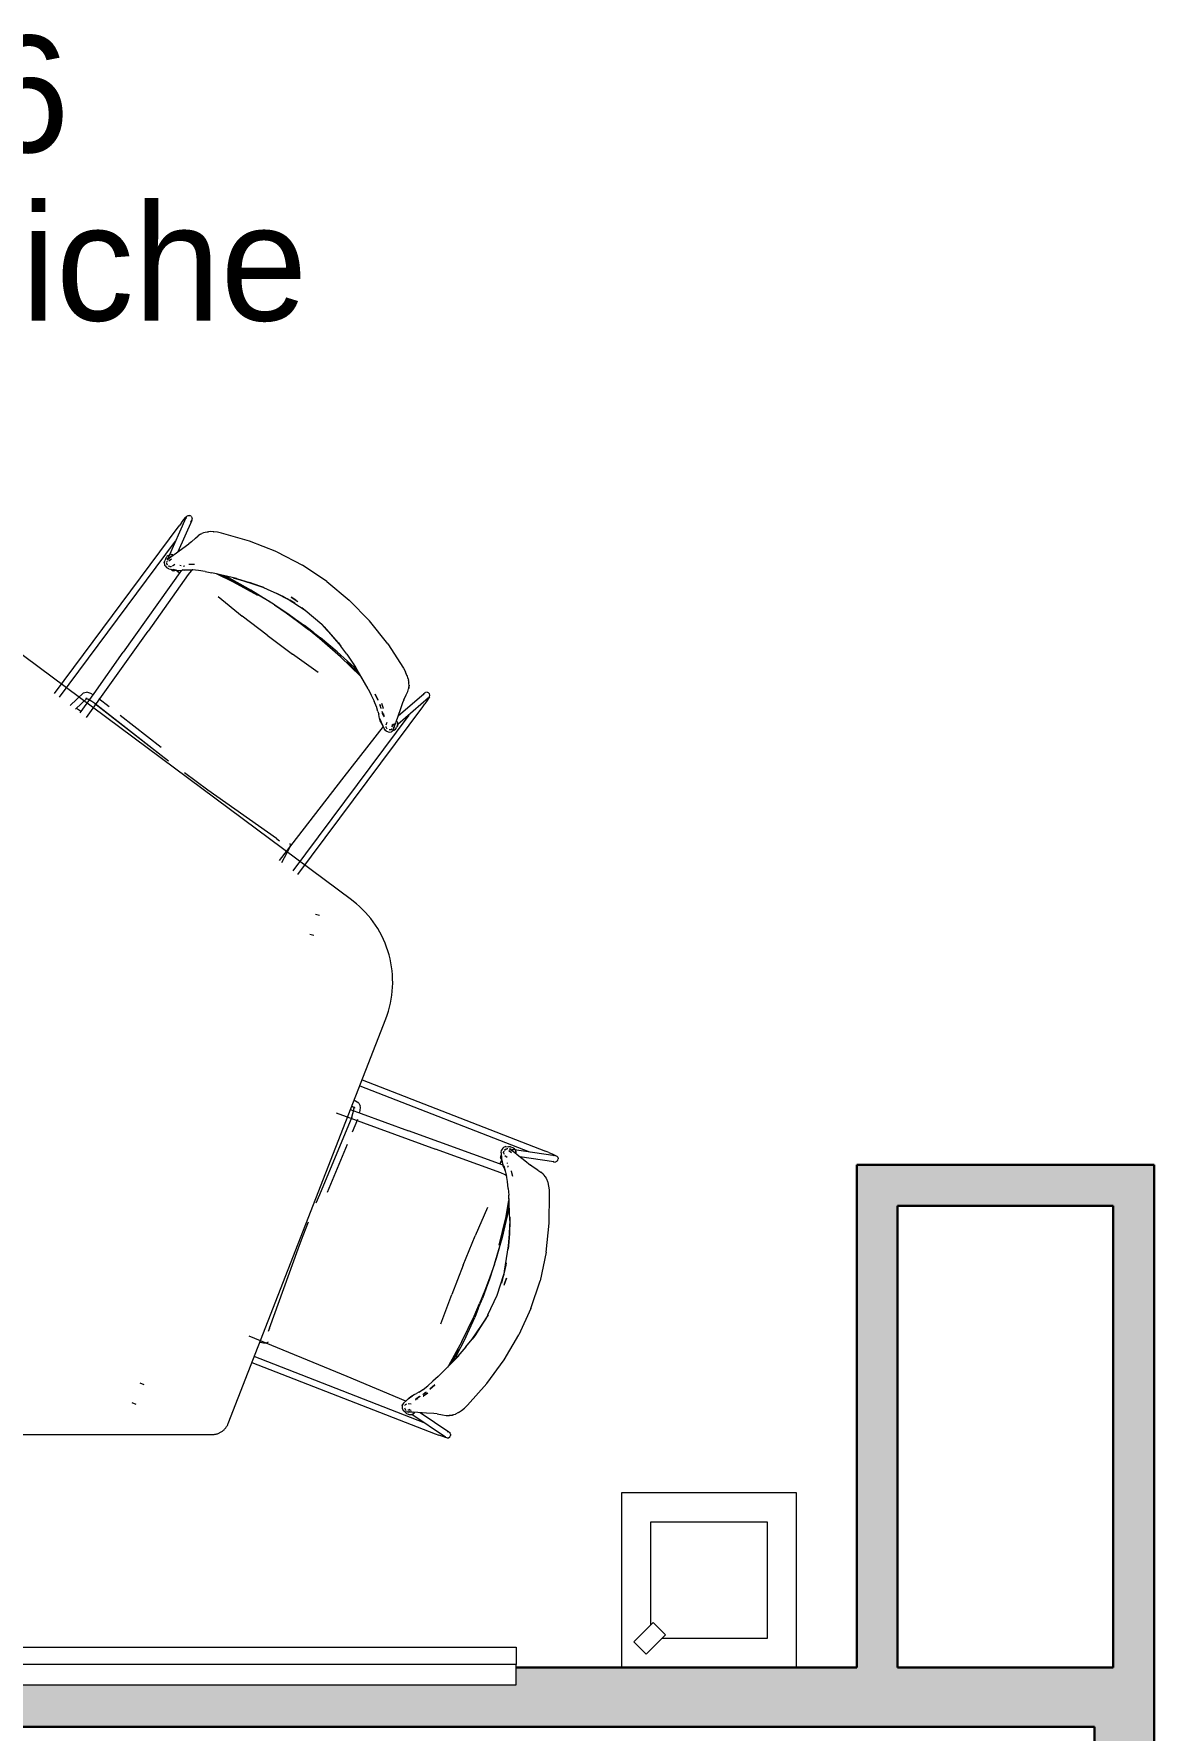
# Model space of a CAD drawing. Header units: millimetres. Extents: x 155927 to 326028, y -36033 to 97293.
# Drawn here: x 159329 to 161251, y 25950 to 28861 of the extents above; entities that cross this region are included whole.
import ezdxf

# ---------------------------------------------------------------- set-up
doc = ezdxf.new("R2010")
doc.units = ezdxf.units.MM
doc.header["$MEASUREMENT"] = 0
for name, color, linetype, lineweight in [('A-AREA-IDEN', 7, 'CONTINUOUS', 9), ('A-WALL-PATT', 7, 'CONTINUOUS', 9), ('G-IMPT', 8, 'CONTINUOUS', 9), ('I-FURN', 8, 'CONTINUOUS', 9), ('I-WALL', 7, 'CONTINUOUS', 9), ('P-SANR-FIXT', 7, 'CONTINUOUS', 9)]:
    doc.layers.add(name, color=color, linetype=linetype, lineweight=lineweight)
doc.styles.add('Century Gothic', font='GOTHIC.TTF', dxfattribs={"height": 200})

msp = doc.modelspace()

# ---------------------------------------------------------------- hatches: boundary and pattern name
at = {"layer": 'A-WALL-PATT'}
for points in [[(160740.5, 26057.6), (160810.5, 26057.6), (160810.5, 26920.1), (160740.5, 26920.1), (160740.5, 26195.7)], [(161180.8, 26850.1), (161250.8, 26850.1), (161250.8, 26920.1), (160810.5, 26920.1), (160810.5, 26850.1), (161119.6, 26850.1)], [(161250.8, 26057.6), (161250.8, 26850.1), (161180.8, 26850.1), (161180.8, 26057.6)], [(161148.8, 25955.6), (161148.8, 26057.6), (160155.9, 26057.6), (160155.9, 26027.7), (157755.9, 26027.7), (157755.9, 26057.6), (157306.4, 26057.6), (157306.4, 25955.6), (161119.6, 25955.6)]]:
    msp.add_hatch(color=256, dxfattribs=at).paths.add_polyline_path(points, flags=0)
h = msp.add_hatch(color=256, dxfattribs=at)
h.paths.add_polyline_path([(161250.8, 15209.6), (161250.8, 15810.2), (161148.8, 15810.2), (161148.8, 15209.6)], flags=0)
h.paths.add_polyline_path([(161250.8, 16820.2), (161250.8, 18075.1), (161148.8, 18075.1), (161148.8, 16820.2)], flags=0)
h.paths.add_polyline_path([(161250.8, 19085.1), (161250.8, 20775.1), (161148.8, 20775.1), (161148.8, 19085.1)], flags=0)
h.paths.add_polyline_path([(161250.8, 21785.1), (161250.8, 23475.1), (161148.8, 23475.1), (161148.8, 21785.1)], flags=0)
h.paths.add_polyline_path([(161148.8, 24485.1), (161250.8, 24485.1), (161250.8, 26057.6), (161148.8, 26057.6), (161148.8, 25303)], flags=0)

# ---------------------------------------------------------------- linework, layer by layer
at = {"layer": 'G-IMPT'}
for p, q in [((159363.8, 27729.5), (159577.8, 28017.2)), ((159559.4, 27963), (159589.7, 28031.4)), ((159599.4, 28026.2), (159575.3, 27972.3)), ((159581.6, 28022.3), (159577.8, 28017.2)), ((159581.6, 28022.3), (159586.1, 28027.9)), ((159586.1, 28027.9), (159589.4, 28031.9)), ((159589.2, 28029.3), (159589.3, 28029)), ((159589.7, 28031.4), (159589.3, 28029)), ((159589.4, 28031.9), (159591.1, 28033.7)), ((159591.1, 28033.7), (159593.5, 28034.9)), ((159593.5, 28034.9), (159596.1, 28034.8)), ((159598.4, 28033.5), (159596.1, 28034.8)), ((159597.4, 28024.7), (159599.3, 28026.5)), ((159597.6, 28024.9), (159599.3, 28026.5)), ((159598.4, 28033.5), (159599.7, 28031.6)), ((159599.4, 28026.2), (159600.2, 28028.7)), ((159599.8, 28031.2), (159599.7, 28031.6)), ((159599.8, 28031.2), (159600.2, 28028.7)), ((159600.2, 28028.7), (159600.1, 28029.1)), ((159620.2, 28005.4), (159622.6, 28006.1)), ((159622.6, 28006.1), (159625.8, 28006.8)), ((159625.8, 28006.8), (159628.4, 28007.1)), ((159631.1, 28007.3), (159628.4, 28007.1)), ((159637, 28007.1), (159631.1, 28007.3)), ((159637, 28007.1), (159637.4, 28007)), ((159643.7, 28006.2), (159637.4, 28007)), ((159650.5, 28004.7), (159643.7, 28006.2)), ((159372.5, 27723), (159571.6, 27990.6)), ((159573.4, 27971), (159584, 27978.7)), ((159584, 27978.7), (159594.2, 27986)), ((159599, 27989.5), (159594.2, 27986)), ((159605.8, 27995.9), (159599, 27989.5)), ((159605.8, 27995.9), (159610.2, 28000.1)), ((159614.7, 28003), (159610.2, 28000.1)), ((159614.7, 28003), (159617, 28004.1)), ((159619.7, 28005.3), (159617, 28004.1)), ((159620.2, 28005.4), (159619.7, 28005.3)), ((159698.7, 27990.9), (159650.5, 28004.7)), ((159745.3, 27972.4), (159698.7, 27990.9)), ((159552.1, 27953.9), (159553.6, 27958.1)), ((159552.1, 27953.9), (159552.9, 27949.5)), ((159552.9, 27949.5), (159553.7, 27948.3)), ((159554.7, 27961.3), (159553.6, 27958.1)), ((159553.7, 27948.3), (159556.4, 27944.8)), ((159554.7, 27961.3), (159556.9, 27964.7)), ((159557.1, 27950.5), (159556.3, 27953.8)), ((159556.8, 27956.3), (159556.4, 27954.5)), ((159556.8, 27955.7), (159556.4, 27954.5)), ((159558.2, 27965.9), (159556.9, 27964.7)), ((159556.9, 27951.9), (159557.5, 27950)), ((159556.9, 27951.9), (159557, 27951.2)), ((159557.5, 27950), (159557, 27951.2)), ((159557.5, 27958.9), (159563.9, 27964.2)), ((159563.4, 27963.8), (159557.5, 27958.9)), ((159560.9, 27962), (159557.8, 27960.4)), ((159560.1, 27961.3), (159557.8, 27960.4)), ((159557.9, 27959.9), (159558.7, 27961.7)), ((159558.2, 27965.9), (159558.4, 27966.1)), ((159558.4, 27966.1), (159561.3, 27967.5)), ((159558.7, 27948.4), (159559.2, 27948.1)), ((159559, 27960.7), (159563.9, 27964.2)), ((159560.9, 27962), (159559, 27960.7)), ((159561, 27947.3), (159559.2, 27948.1)), ((159560, 27957), (159564.6, 27960.5)), ((159560, 27957), (159562.1, 27958.2)), ((159562.5, 27958.2), (159561, 27957.9)), ((159561, 27957.9), (159562.1, 27958.2)), ((159561.6, 27967.6), (159561.3, 27967.5)), ((159562.5, 27958.2), (159561.5, 27958.1)), ((159561.6, 27967.6), (159564.2, 27968)), ((159563.4, 27963.8), (159573.4, 27971)), ((159566.9, 27967.5), (159564.2, 27968)), ((159564.4, 27967.9), (159564.2, 27968)), ((159567, 27967.4), (159564.2, 27968)), ((159564.4, 27967.9), (159567, 27967.4)), ((159566.4, 27948.2), (159570.3, 27951.2)), ((159566.9, 27967.5), (159567, 27967.4)), ((159581, 27948.7), (159579, 27949.3)), ((159584.6, 27948.2), (159586.5, 27948.1)), ((159587.2, 27948.1), (159586.5, 27948.1)), ((159594.5, 27951.3), (159595.1, 27951.4)), ((159595.1, 27951.4), (159604.1, 27951.2)), ((159745.3, 27972.4), (159789.7, 27949.4)), ((159831.3, 27921.7), (159789.7, 27949.4)), ((159582.1, 27941.1), (159481.9, 27800.1)), ((159593.4, 27933.4), (159524.6, 27836.4)), ((159560.1, 27943.1), (159556.4, 27944.8)), ((159560.1, 27943.1), (159569.5, 27941.6)), ((159561.7, 27947.2), (159561, 27947.3)), ((159561.7, 27947.2), (159564.1, 27947.4)), ((159564.9, 27947.7), (159564.1, 27947.4)), ((159572.5, 27940.9), (159567.3, 27942)), ((159567.3, 27942), (159569.5, 27941.6)), ((159578.4, 27935.8), (159572.1, 27940.9)), ((159572.5, 27940.9), (159576.2, 27940.6)), ((159573, 27940.8), (159577.8, 27936.9)), ((159573, 27940.8), (159578.6, 27936.2)), ((159576.2, 27940.6), (159583.1, 27940.8)), ((159583, 27942), (159592.2, 27941.4)), ((159583, 27942), (159592.9, 27941.5)), ((159587.4, 27941.2), (159583.1, 27940.8)), ((159587.4, 27941.2), (159592.9, 27941.5)), ((159592.2, 27941.4), (159601.4, 27941.4)), ((159598.7, 27939.8), (159593.4, 27933.4)), ((159601, 27941.8), (159598.7, 27939.8)), ((159610.8, 27940.4), (159600.5, 27941.4)), ((159601.4, 27941.4), (159600.5, 27941.4)), ((159622.5, 27938.5), (159610.8, 27940.4)), ((159622.5, 27938.5), (159634.1, 27936.4)), ((159644.1, 27934.2), (159634.1, 27936.5)), ((159676.5, 27926.5), (159634.1, 27936.5)), ((159644.1, 27934.2), (159634.1, 27936.4)), ((159670.5, 27921.1), (159642.7, 27934.5)), ((159642.7, 27934.5), (159670.3, 27921.1)), ((159664, 27926.1), (159650.1, 27932.7)), ((159658.9, 27929.9), (159656, 27931.3)), ((159700.7, 27906.8), (159658.9, 27929.9)), ((159664, 27926.1), (159698.9, 27907.4)), ((159712.1, 27898.1), (159670.3, 27921.1)), ((159670.5, 27921.1), (159712.1, 27898.1)), ((159670.6, 27928.1), (159676.5, 27926.5)), ((159670.6, 27928.1), (159676.5, 27926.4)), ((159676.5, 27926.5), (159718, 27913.2)), ((159676.5, 27926.5), (159698.5, 27920)), ((159676.5, 27926.4), (159698.5, 27920)), ((159718, 27913.2), (159698.5, 27920)), ((159698.5, 27920), (159717.9, 27913.1)), ((159831.3, 27921.7), (159869.8, 27889.8)), ((159644.8, 27895.7), (159686.2, 27862.3)), ((159698.9, 27907.4), (159733.2, 27887)), ((159741.3, 27881.3), (159700.7, 27906.8)), ((159723, 27911.2), (159717.9, 27913.1)), ((159757.6, 27895.3), (159718, 27913.2)), ((159718, 27913.2), (159723, 27911.2)), ((159745.1, 27901.5), (159751.6, 27898.3)), ((159745.1, 27901.5), (159757.6, 27894.8)), ((159757.6, 27895.3), (159776.4, 27884.3)), ((159757.6, 27895.3), (159767.5, 27889.5)), ((159757.6, 27894.8), (159767.5, 27889.5)), ((159794.2, 27871.8), (159763.2, 27892)), ((159763.2, 27892), (159767.5, 27889.5)), ((159778.1, 27889.7), (159770.2, 27894.9)), ((159770.2, 27894.9), (159781.5, 27887.4)), ((159904.6, 27853.9), (159869.8, 27889.8)), ((159728.9, 27829.3), (159686.2, 27862.3)), ((159733.2, 27887), (159764.2, 27866.5)), ((159741.3, 27881.3), (159761.2, 27867.8)), ((159761.2, 27867.8), (159780.7, 27853.6)), ((159764.2, 27866.5), (159777.5, 27857.1)), ((159776.4, 27884.3), (159767.5, 27889.5)), ((159794.2, 27871.8), (159788.2, 27876.1)), ((159794.2, 27871.8), (159788.2, 27876.1)), ((159822.4, 27847.8), (159794.2, 27871.8)), ((159418.9, 27688.2), (159524.6, 27836.4)), ((159777.5, 27857.1), (159792.9, 27846.2)), ((159780.7, 27853.6), (159799.8, 27839)), ((159807.8, 27834.6), (159792.9, 27846.2)), ((159818.6, 27823.9), (159799.8, 27839)), ((159807.8, 27834.6), (159820.6, 27824.6)), ((159822.4, 27847.8), (159825.5, 27845)), ((159822.5, 27847.9), (159826.9, 27843.2)), ((159822.5, 27847.9), (159825.1, 27845.5)), ((159826.9, 27843.2), (159851.3, 27816.4)), ((159855.8, 27810.7), (159827.2, 27843.5)), ((159851.3, 27816.4), (159827.2, 27843.5)), ((159935.7, 27814.6), (159904.6, 27853.9)), ((159728.9, 27829.3), (159772.3, 27797)), ((159854.6, 27792.3), (159818.6, 27823.9)), ((159849.1, 27800.8), (159820.6, 27824.6)), ((159855.8, 27810.7), (159851.3, 27816.4)), ((159851.3, 27816.4), (159855.5, 27810.4)), ((159865.4, 27796.6), (159855.5, 27810.4)), ((159935.7, 27814.6), (159962.8, 27772.6)), ((159431.8, 27729.6), (159481.9, 27800.1)), ((159816.1, 27765.6), (159772.3, 27797)), ((159849.1, 27800.8), (159878.6, 27773.8)), ((159854.6, 27792.3), (159888.8, 27758.9)), ((159865.4, 27796.6), (159880.4, 27774.8)), ((159887.2, 27762.8), (159865.8, 27783.8)), ((159887.2, 27762.8), (159865.8, 27783.8)), ((159880.4, 27774.8), (159876.8, 27780.7)), ((159902.2, 27737.1), (159876.8, 27780.7)), ((159884, 27768.3), (159878.6, 27773.8)), ((159888.8, 27758.9), (159890.6, 27757)), ((159962.8, 27772.6), (159966.2, 27766.3)), ((159968.8, 27760.5), (159966.2, 27766.3)), ((159968.8, 27760.5), (159969, 27760.1)), ((159970.9, 27754.5), (159969, 27760.1)), ((159970.9, 27754.5), (159971.5, 27751.9)), ((159971.9, 27749.3), (159971.5, 27751.9)), ((159971.9, 27749.3), (159971.9, 27748.6)), ((159972.2, 27746), (159971.9, 27748.6)), ((159972.3, 27743.5), (159972.2, 27746)), ((159413.4, 27730.3), (159390.9, 27709)), ((159419.9, 27721.4), (159399.8, 27702.4)), ((159408.1, 27696.2), (159431.8, 27729.6)), ((159413.4, 27730.3), (159415.9, 27731.1)), ((159415.9, 27731.1), (159418.6, 27731.5)), ((159422, 27719.2), (159417.4, 27720.7)), ((159417.4, 27720.7), (159419.8, 27720.7)), ((159419.9, 27721.4), (159418, 27720.4)), ((159418, 27720.4), (159419.8, 27720.7)), ((159420.9, 27731), (159418.6, 27731.5)), ((159426.5, 27729.2), (159420.9, 27731)), ((159428.1, 27715.8), (159422, 27719.2)), ((159430.1, 27727.2), (159426.5, 27729.2)), ((159433.3, 27712.1), (159428.1, 27715.8)), ((159440.1, 27720.6), (159457.6, 27707)), ((159902.2, 27737.1), (159907.5, 27726.5)), ((159907.5, 27726.5), (159912.6, 27715.9)), ((159916.6, 27706.3), (159912.6, 27715.9)), ((159919.2, 27717.5), (159914.2, 27728.1)), ((159914.2, 27728.1), (159918.8, 27718.5)), ((159919.2, 27717.5), (159918.8, 27718.5)), ((160005.8, 27721.8), (159952.8, 27676.3)), ((159953.5, 27691.2), (159998.1, 27729.6)), ((159963.1, 27718.6), (159961.1, 27713.1)), ((159963.1, 27718.6), (159967.3, 27727)), ((159967.3, 27727), (159970, 27732.5)), ((159970, 27732.5), (159971.5, 27737.6)), ((159972.3, 27743.5), (159971.5, 27737.6)), ((159971.9, 27740.1), (159971.5, 27737.6)), ((159971.7, 27738.7), (159971.5, 27737.6)), ((159971.7, 27738.7), (159972.3, 27743.5)), ((159972.2, 27743.1), (159971.9, 27740.1)), ((159972.3, 27743.5), (159972.2, 27743.1)), ((159997.3, 27727.3), (159998.5, 27729.6)), ((159997.3, 27727.5), (159998.5, 27729.6)), ((159998.1, 27729.6), (160000.2, 27731.1)), ((160003.6, 27717.3), (159999.4, 27711.5)), ((160000.2, 27731.1), (160000.6, 27731.2)), ((160003.2, 27731.5), (160000.6, 27731.2)), ((160003.2, 27731.5), (160005.4, 27730.8)), ((160006.5, 27721.7), (160003.6, 27717.3)), ((160005.8, 27721.8), (160003.8, 27720.7)), ((160003.8, 27720.7), (160004, 27720.8)), ((160007.3, 27728.9), (160005.4, 27730.8)), ((160007.7, 27723.8), (160006.5, 27721.7)), ((160008.1, 27726.5), (160007.3, 27728.9)), ((160007.7, 27723.8), (160008.1, 27726.5)), ((159401.9, 27704.4), (159410, 27698.4)), ((159433.3, 27712.1), (159547.1, 27623.5)), ((159433.6, 27712.1), (159547.1, 27623.5)), ((159476.8, 27692), (159546.9, 27637.3)), ((159971.7, 27692.3), (159773, 27425.1)), ((159781.7, 27418.6), (159995.7, 27706.4)), ((159919, 27698.4), (159916.3, 27707.1)), ((159916.6, 27706.3), (159916.3, 27707.1)), ((159919, 27698.4), (159920.2, 27693.7)), ((159921, 27689.4), (159920.2, 27693.7)), ((159922.8, 27682.7), (159921, 27689.4)), ((159924.7, 27703.5), (159922.3, 27710.2)), ((159922.3, 27710.2), (159923.1, 27708)), ((159924.7, 27703.5), (159923.1, 27708)), ((159924.9, 27712.6), (159927.7, 27704)), ((159926.4, 27697.7), (159926.2, 27698.3)), ((159927.4, 27694.8), (159926.2, 27698.3)), ((159926.4, 27697.7), (159927.4, 27694.8)), ((159927.9, 27692.4), (159926.8, 27695.5)), ((159927, 27694.8), (159926.8, 27695.5)), ((159927.9, 27692.4), (159927, 27694.8)), ((159927.8, 27703.4), (159927.7, 27704)), ((159927.9, 27692.4), (159927.7, 27693.1)), ((159929.5, 27689.2), (159927.7, 27693.1)), ((159927.9, 27692.4), (159929.5, 27689.2)), ((159929.9, 27691.1), (159929.2, 27694.3)), ((159957, 27701.2), (159949.8, 27680.2)), ((159961.1, 27713.1), (159957, 27701.2)), ((159995.7, 27706.4), (159999.4, 27711.5)), ((159928, 27672.7), (159860.7, 27586.4)), ((159923.7, 27681.8), (159922.1, 27685.9)), ((159922.1, 27685.9), (159924.6, 27680.1)), ((159924.1, 27679.3), (159922.8, 27682.7)), ((159923.7, 27681.8), (159925.9, 27677)), ((159924.1, 27679.3), (159927.5, 27673.7)), ((159924.7, 27679.8), (159925.9, 27677)), ((159930.5, 27667.7), (159927.5, 27673.7)), ((159932.6, 27665), (159930.4, 27668.2)), ((159933.9, 27664.6), (159930.4, 27668.2)), ((159933.9, 27664.6), (159930.5, 27667.7)), ((159932.6, 27665), (159936.6, 27663.4)), ((159932.8, 27675.5), (159934.6, 27680.2)), ((159933.3, 27670.8), (159932.9, 27672.9)), ((159933.3, 27670.8), (159933.8, 27669.8)), ((159934.9, 27668.7), (159933.8, 27669.8)), ((159936.6, 27663.4), (159938, 27663)), ((159938, 27663), (159942.4, 27663.6)), ((159938.2, 27667.3), (159941.2, 27667.5)), ((159941.8, 27667.8), (159943.4, 27668.6)), ((159942.9, 27668.5), (159941.8, 27667.8)), ((159946.1, 27666.2), (159942.4, 27663.6)), ((159943.2, 27672.1), (159945.2, 27677.4)), ((159943.2, 27672.1), (159943.7, 27674.7)), ((159943.8, 27673.2), (159943.5, 27675.3)), ((159943.5, 27675.3), (159943.8, 27673.9)), ((159943.8, 27673.2), (159943.7, 27674.7)), ((159944.9, 27666.6), (159947.7, 27674.3)), ((159944.9, 27666.6), (159947, 27672.1)), ((159945.7, 27670.1), (159948.9, 27677.9)), ((159945.7, 27670.1), (159948.4, 27676.7)), ((159945.8, 27677.6), (159946.8, 27675.8)), ((159946.1, 27666.2), (159948.8, 27668.2)), ((159948, 27672.1), (159946.5, 27670.9)), ((159947.2, 27673.3), (159946.8, 27675.8)), ((159947, 27672.1), (159949.8, 27680.2)), ((159947, 27670.9), (159947.7, 27674.3)), ((159947, 27670.9), (159947.2, 27673.3)), ((159948.9, 27677.9), (159948.4, 27676.7)), ((159948.8, 27668.2), (159950.6, 27670.3)), ((159950.6, 27670.3), (159951.4, 27671.3)), ((159951.2, 27681.6), (159951.1, 27681.7)), ((159951.2, 27681.6), (159952.4, 27679.4)), ((159952.2, 27672.8), (159951.4, 27671.3)), ((159952.2, 27672.8), (159952.9, 27676.6)), ((159952.2, 27672.8), (159952.9, 27676.3)), ((159952.2, 27672.8), (159952.3, 27673.1)), ((159952.9, 27676.6), (159952.3, 27673.1)), ((159952.4, 27679.4), (159952.5, 27679.2)), ((159952.9, 27676.3), (159952.5, 27679.2)), ((159952.5, 27678.8), (159952.9, 27676.6)), ((159952.5, 27678.8), (159952.9, 27676.3)), ((159952.9, 27676.6), (159952.9, 27676.3)), ((159547.1, 27623.3), (159559.7, 27613.7)), ((159607.1, 27578.3), (159586.9, 27593.1)), ((159627.3, 27563.7), (159607.1, 27578.3)), ((159860.7, 27586.4), (159749.3, 27442.8)), ((159745, 27480.2), (159627.3, 27563.7)), ((159745, 27480.2), (159750.1, 27476.3)), ((159754.3, 27439), (159768.2, 27466.4)), ((159767.9, 27471.7), (159768.2, 27469)), ((159768.2, 27469), (159768.2, 27466.4)), ((159887.6, 27056.2), (160179.1, 26942.7)), ((159891.6, 27066.3), (160206.4, 26943.8)), ((159879.3, 27017.6), (159873.6, 27021.1)), ((159886.1, 27026.2), (159877.7, 27031.4)), ((159877.7, 27015), (159878, 27019.9)), ((159879.3, 27017.6), (159877.8, 27019.2)), ((159877.8, 27019.2), (159878.6, 27017.6)), ((159878, 27019.9), (159878.6, 27017.6)), ((159886.1, 27026.2), (159887.5, 27024.1)), ((159887.5, 27024.1), (159888.7, 27021.6)), ((159888.5, 27013.4), (159888.8, 27019.2)), ((159888.8, 27019.2), (159888.7, 27021.6)), ((159873.9, 27002.3), (159818.6, 26869.1)), ((159873.9, 27002), (159818.6, 26869.1)), ((159847, 27009.8), (160018, 26947.2)), ((159871.4, 27015.3), (159890.3, 27008.4)), ((159873.9, 27002.3), (159876, 27008.3)), ((159883.9, 26998), (159875, 26976.7)), ((159876, 27008.3), (159877.7, 27015)), ((159887.5, 27009.3), (159888.5, 27013.4)), ((159890.3, 27008.4), (159971.6, 26978.7)), ((160134.1, 26919.5), (159971.6, 26978.7)), ((159866, 26955), (159831.9, 26873)), ((160129.7, 26906.6), (160018, 26947.2)), ((160128.1, 26921.7), (160131.3, 26929.1)), ((160130.2, 26941.2), (160130.9, 26945.3)), ((160130.2, 26941.2), (160131.2, 26931.8)), ((160133.5, 26948.8), (160130.9, 26945.3)), ((160131.3, 26928.7), (160131, 26934)), ((160131, 26934), (160131.2, 26931.8)), ((160134.4, 26949.9), (160133.5, 26948.8)), ((160138.5, 26951.8), (160134.4, 26949.9)), ((160134.5, 26941.4), (160134.8, 26943.4)), ((160134.6, 26940.8), (160134.5, 26941.4)), ((160134.6, 26940.8), (160135.4, 26938.5)), ((160134.9, 26944), (160134.8, 26943.4)), ((160137.8, 26946.7), (160136.1, 26945.6)), ((160136.1, 26945.6), (160137.2, 26946.3)), ((160136.5, 26946.1), (160139.5, 26947.8)), ((160136.8, 26936.5), (160140.7, 26933.5)), ((160137.8, 26946.7), (160137.2, 26946.3)), ((160138.5, 26951.8), (160143, 26951.5)), ((160142, 26947.9), (160140.2, 26947.8)), ((160141.5, 26947.8), (160140.2, 26947.8)), ((160146.3, 26951.2), (160143, 26951.5)), ((160143.6, 26945), (160145.3, 26943.3)), ((160143.6, 26945), (160148.2, 26941.5)), ((160151.1, 26943.6), (160144.7, 26948)), ((160144.7, 26948), (160151.6, 26943.1)), ((160145.4, 26942.9), (160144.8, 26944.3)), ((160144.8, 26944.3), (160145.3, 26943.3)), ((160145.4, 26942.9), (160145.1, 26943.8)), ((160145.8, 26947.8), (160147.7, 26947.5)), ((160146.3, 26951.2), (160150.2, 26950)), ((160148.7, 26945.4), (160146.3, 26948)), ((160147.7, 26946), (160146.3, 26948)), ((160148.7, 26945.4), (160146.8, 26947)), ((160146.8, 26947), (160151.6, 26943.1)), ((160147.7, 26946), (160148.5, 26944.2)), ((160149.2, 26947.2), (160223.2, 26936.1)), ((160151.7, 26949.1), (160150.2, 26950)), ((160151.1, 26943.6), (160160.7, 26935.8)), ((160151.7, 26949.1), (160151.9, 26948.9)), ((160151.9, 26948.9), (160154.1, 26946.6)), ((160154.2, 26946.3), (160154.1, 26946.6)), ((160154.2, 26946.3), (160155.3, 26943.9)), ((160155.5, 26941.2), (160155.3, 26943.9)), ((160155.3, 26943.6), (160155.3, 26943.9)), ((160155.5, 26941.1), (160155.3, 26943.9)), ((160155.3, 26943.6), (160155.5, 26941.1)), ((160155.5, 26941.2), (160155.5, 26941.1)), ((160160.7, 26935.8), (160170.9, 26927.6)), ((160220.7, 26925.4), (160162.4, 26934.3)), ((160212.2, 26941.5), (160206.4, 26943.8)), ((160212.2, 26941.5), (160218.9, 26938.7)), ((160218.9, 26938.7), (160223.6, 26936.5)), ((160223.2, 26936.1), (160220.8, 26935.9)), ((160221.1, 26936), (160220.8, 26935.9)), ((160223.6, 26936.5), (160225.8, 26935.3)), ((160225.8, 26935.3), (160227.6, 26933.4)), ((160227.5, 26928.2), (160228.2, 26930.8)), ((160227.6, 26933.4), (160228.2, 26930.8)), ((160131.4, 26928.2), (160128.4, 26921.6)), ((160131.4, 26928.2), (160128.9, 26922.5)), ((160137.3, 26903.1), (160129.7, 26906.6)), ((160131.3, 26928.7), (160132, 26925.1)), ((160132, 26925.1), (160134.1, 26918.5)), ((160135.6, 26914.4), (160134.1, 26918.5)), ((160135.2, 26918.9), (160137.1, 26909.8)), ((160135.2, 26918.9), (160137.4, 26909.2)), ((160135.6, 26914.4), (160137.4, 26909.2)), ((160137.1, 26909.8), (160139.5, 26901)), ((160139.7, 26901.5), (160137.3, 26903.1)), ((160141.1, 26891.6), (160139.3, 26901.9)), ((160139.5, 26901), (160139.3, 26901.9)), ((160141.2, 26922.5), (160141.2, 26924)), ((160141.6, 26918.9), (160142, 26917.1)), ((160142.2, 26916.4), (160142, 26917.1)), ((160147.3, 26910.2), (160147.5, 26909.6)), ((160147.5, 26909.6), (160149.7, 26900.9)), ((160170.9, 26927.6), (160180.6, 26919.7)), ((160185.2, 26916.1), (160180.6, 26919.7)), ((160193.3, 26911.2), (160185.2, 26916.1)), ((160193.3, 26911.2), (160198.5, 26908)), ((160202.4, 26904.5), (160198.5, 26908)), ((160202.4, 26904.5), (160204.1, 26902.6)), ((160205.9, 26900.2), (160204.1, 26902.6)), ((160206.2, 26899.8), (160205.9, 26900.2)), ((160206.2, 26899.8), (160207.5, 26897.7)), ((160218.8, 26926.9), (160221, 26925.6)), ((160219, 26926.7), (160221, 26925.6)), ((160220.7, 26925.4), (160223.3, 26925.2)), ((160225.7, 26926.3), (160223.3, 26925.2)), ((160223.3, 26925.2), (160223.7, 26925.4)), ((160225.7, 26926.3), (160226.1, 26926.5)), ((160227.5, 26928.2), (160226.1, 26926.5)), ((160142.3, 26879.9), (160141.1, 26891.6)), ((160142.3, 26879.9), (160143.4, 26868.1)), ((160207.5, 26897.7), (160209, 26894.8)), ((160209, 26894.8), (160210, 26892.4)), ((160210.9, 26889.8), (160210, 26892.4)), ((160212.3, 26884), (160210.9, 26889.8)), ((160212.3, 26884), (160212.3, 26883.7)), ((160213.2, 26877.3), (160212.3, 26883.7)), ((160213.6, 26870.4), (160213.2, 26877.3)), ((159818.4, 26869), (159812.5, 26854.4)), ((160107, 26847), (160085.7, 26798.2)), ((160132.5, 26796.1), (160143.7, 26842.5)), ((160138.2, 26829), (160143.8, 26859.3)), ((160143.8, 26859.3), (160138.2, 26829.1)), ((160141.3, 26836.6), (160144.1, 26851.7)), ((160143.9, 26857.9), (160143.4, 26868.1)), ((160143.9, 26857.9), (160143.5, 26868.1)), ((160145, 26824.6), (160143.5, 26868.1)), ((160143.7, 26842.5), (160144.3, 26845.6)), ((160213, 26820.3), (160213.6, 26870.4)), ((159790.9, 26799.2), (159799.8, 26822.6)), ((160127.1, 26782.7), (160138.2, 26829.1)), ((160138.2, 26829), (160127.1, 26782.7)), ((160141.3, 26836.6), (160132.6, 26797.9)), ((160145, 26824.6), (160143.2, 26781.1)), ((160145, 26824.6), (160144.6, 26801.7)), ((160145, 26824.6), (160144.6, 26801.7)), ((160145.1, 26830.8), (160145, 26824.6)), ((160145.1, 26830.8), (160145, 26824.6)), ((160207.6, 26770.4), (160213, 26820.3)), ((159782.2, 26775.9), (159790.9, 26799.2)), ((160065.2, 26748.3), (160085.7, 26798.2)), ((160118.7, 26750.1), (160132.5, 26796.1)), ((160132.6, 26797.9), (160122, 26759.4)), ((160144.6, 26801.7), (160143.1, 26781.1)), ((160143.2, 26781.1), (160144.6, 26801.7)), ((159732.9, 26640.2), (159782.2, 26775.9)), ((160122, 26759.4), (160110.5, 26724.1)), ((160136.4, 26738.1), (160143.2, 26781.1)), ((160143.2, 26781.1), (160142.6, 26775.7)), ((160142.6, 26775.7), (160143.1, 26781.1)), ((160207.6, 26770.4), (160197.2, 26721.5)), ((160065.2, 26748.3), (160045.6, 26697.9)), ((160110.9, 26727.4), (160102.4, 26704.8)), ((160118.7, 26750.1), (160110.9, 26727.4)), ((160123.5, 26696.6), (160134.8, 26731.9)), ((160136.4, 26738.1), (160130.8, 26717.1)), ((160130.8, 26717.1), (160133.5, 26727.1)), ((160136.4, 26738.1), (160133.5, 26727.1)), ((160136, 26738), (160133.5, 26727.1)), ((160134.8, 26731.9), (160133.5, 26727.1)), ((160139.4, 26725.9), (160135.2, 26713)), ((160139.1, 26751.9), (160136, 26738)), ((160136.2, 26716.2), (160139.4, 26725.9)), ((160139.1, 26751.9), (160137.7, 26744.7)), ((160026.9, 26647.3), (160045.6, 26697.9)), ((160102.4, 26704.8), (160093.4, 26682.5)), ((160104.9, 26708.8), (160098.4, 26691.1)), ((160110.5, 26724.1), (160104.9, 26708.8)), ((160107.8, 26663.1), (160123.5, 26696.6)), ((160123.5, 26696.6), (160126.1, 26703.6)), ((160123.5, 26696.6), (160126.1, 26703.6)), ((160181.5, 26674), (160197.2, 26721.5)), ((160083.8, 26660.4), (160093.4, 26682.5)), ((160091.2, 26673.7), (160085, 26658.6)), ((160091.2, 26673.7), (160098.4, 26691.1)), ((160181.5, 26674), (160160.9, 26628.5)), ((159732.9, 26640.2), (159730.4, 26634.3)), ((160062.9, 26617.3), (160083.8, 26660.4)), ((160069.6, 26624.8), (160085, 26658.6)), ((160080.9, 26621), (160105, 26657.3)), ((160104.6, 26657.5), (160085.2, 26626.9)), ((160085.2, 26626.9), (160105, 26657.3)), ((160107.9, 26663), (160104.6, 26657.5)), ((160107.8, 26663.1), (160106, 26659.3)), ((160107.9, 26663), (160106.3, 26659.9)), ((159866, 26556.8), (159697.9, 26626.2)), ((159716.9, 26616), (159725.7, 26614.3)), ((159728.2, 26614.9), (159725.7, 26614.3)), ((159730.8, 26616), (159728.2, 26614.9)), ((160062.9, 26617.3), (160039.8, 26575.5)), ((160069.6, 26624.8), (160051.3, 26589.3)), ((160069.9, 26608), (160080.6, 26621.2)), ((160085.2, 26626.9), (160080.6, 26621.2)), ((160080.9, 26621), (160085.2, 26626.9)), ((160135.5, 26585.4), (160160.9, 26628.5)), ((159702.6, 26581), (160017.4, 26458.4)), ((159998, 26477.7), (159706.5, 26591.2)), ((160022.2, 26556.8), (160057.5, 26592.8)), ((160043.1, 26578.1), (160057.6, 26604.2)), ((160043.1, 26578.1), (160057.6, 26604.2)), ((160047.5, 26582.6), (160051.3, 26589.3)), ((160069.9, 26608), (160052.8, 26587.8)), ((160052.8, 26587.8), (160057.5, 26592.8)), ((160105.8, 26545), (160135.5, 26585.4)), ((159967, 26514.9), (159866, 26556.8)), ((160022.2, 26556.8), (160013.4, 26548.8)), ((160039.8, 26575.5), (160038.3, 26573.2)), ((159974.7, 26521.4), (159970.6, 26518)), ((159972.4, 26520.3), (159975.3, 26522.5)), ((159978.1, 26524), (159973.7, 26520.5)), ((159974.7, 26521.4), (159978.1, 26524)), ((159975.3, 26522.5), (159981.3, 26526)), ((159981.3, 26526), (159985.1, 26527.9)), ((159989.4, 26530.3), (159985.1, 26527.9)), ((159986, 26520.1), (159988.6, 26522)), ((159986, 26520.1), (159988.1, 26521.7)), ((159988.1, 26521.7), (159988.6, 26522)), ((159988.2, 26521.2), (159991.2, 26523.4)), ((159990.6, 26523), (159988.2, 26521.2)), ((159989.4, 26530.3), (159997.1, 26535.2)), ((159990.6, 26523), (159991.2, 26523.4)), ((159995.8, 26526.1), (160001.6, 26530.2)), ((159995.8, 26526.1), (159999.7, 26528.9)), ((159996.3, 26534.7), (160004.6, 26541.1)), ((159996.3, 26534.7), (159997.1, 26535.2)), ((159996.6, 26523.1), (159997.1, 26523.5)), ((160004.6, 26528.4), (159997.1, 26523.5)), ((160001.6, 26530.2), (159999.7, 26528.9)), ((160013.4, 26548.8), (160004.6, 26541.1)), ((160007.8, 26535.1), (160016.8, 26542.8)), ((160007.8, 26535.1), (160008.7, 26535.8)), ((160016.8, 26542.8), (160008.7, 26535.8)), ((160105.8, 26545), (160072.5, 26507.8)), ((159960.8, 26508.4), (159960.3, 26504)), ((159960.3, 26504), (159960.3, 26502.6)), ((159960.3, 26502.6), (159962, 26498.5)), ((159960.7, 26506.9), (159963.3, 26511.3)), ((159960.7, 26506.9), (159962.8, 26511.1)), ((159960.8, 26508.4), (159963.3, 26511.3)), ((159965.5, 26495.7), (159962, 26498.5)), ((159962.8, 26511.1), (159967.8, 26515.6)), ((159964.5, 26503.5), (159965.5, 26500.7)), ((159965, 26507.1), (159965.7, 26508.5)), ((159965.5, 26495.7), (159968.1, 26493.6)), ((159965.6, 26496.9), (159971.4, 26496.4)), ((159965.6, 26496.9), (159973.8, 26496.3)), ((159966.5, 26509.2), (159965.7, 26508.5)), ((159965.9, 26500.2), (159967.2, 26498.9)), ((159966.5, 26509.2), (159968.5, 26510.2)), ((159972.4, 26520.3), (159967.8, 26515.6)), ((159968.1, 26493.6), (159970.7, 26492.4)), ((159969.2, 26497.1), (159977.5, 26496)), ((159969.2, 26497.1), (159976.2, 26496.2)), ((159971.7, 26495.4), (159970.1, 26496.5)), ((159970.3, 26496), (159972.7, 26496.5)), ((159970.3, 26496), (159973.8, 26496.3)), ((159970.4, 26500), (159973.1, 26500.3)), ((159970.4, 26500), (159976.1, 26499.4)), ((159973, 26519.9), (159970.6, 26518)), ((159970.7, 26492.4), (159971.8, 26491.9)), ((159971, 26510.9), (159976, 26510.4)), ((159971.4, 26496.4), (159980, 26495.8)), ((159971.7, 26499.7), (159973.6, 26500.6)), ((159971.7, 26499.7), (159973.1, 26500.3)), ((159973.6, 26500.6), (159972.3, 26499.9)), ((159972.7, 26496.5), (159974.9, 26497.5)), ((159977.5, 26496), (159976.2, 26496.2)), ((159977, 26491.8), (159979.7, 26492.9)), ((159979.3, 26492.8), (159977, 26491.8)), ((159979.3, 26492.8), (159977.3, 26491.9)), ((159979.9, 26493.1), (159979.7, 26492.9)), ((159981.7, 26494.8), (159979.9, 26493.1)), ((160002.2, 26494.4), (159980, 26495.8)), ((159981.7, 26494.8), (159982.3, 26495.9)), ((159981.7, 26494.8), (159982.3, 26495.9)), ((159981.7, 26494.8), (159981.8, 26494.9)), ((159981.8, 26494.9), (159982.3, 26495.9)), ((159984, 26517.1), (159983.2, 26516.5)), ((159983.3, 26517.7), (159986.5, 26520.5)), ((159986, 26520.1), (159983.3, 26517.7)), ((159985.3, 26517.9), (159988.1, 26519.4)), ((159986, 26520.1), (159986.5, 26520.5)), ((159991.6, 26495.1), (160040.4, 26462.3)), ((160014.7, 26493.6), (160002.2, 26494.4)), ((160020.6, 26493.2), (160014.7, 26493.6)), ((160020.6, 26493.2), (160029.7, 26491.3)), ((160049.4, 26491.6), (160051.8, 26492.6)), ((160052.5, 26492.8), (160051.8, 26492.6)), ((160052.5, 26492.8), (160054.9, 26493.9)), ((160057.2, 26495.2), (160054.9, 26493.9)), ((160057.2, 26495.2), (160062.1, 26498.5)), ((160062.4, 26498.7), (160062.1, 26498.5)), ((160062.4, 26498.7), (160067.4, 26502.8)), ((160072.5, 26507.8), (160067.4, 26502.8)), ((159973.5, 26491.5), (159971.8, 26491.9)), ((159973.5, 26491.5), (159977.3, 26491.9)), ((159973.5, 26491.5), (159977, 26491.8)), ((159973.5, 26491.5), (159973.8, 26491.5)), ((159977.3, 26491.9), (159973.8, 26491.5)), ((159977.3, 26491.9), (159977, 26491.8)), ((160035, 26452.8), (159977, 26491.8)), ((160029.7, 26491.3), (160035.8, 26490.2)), ((160035.8, 26490.2), (160041.1, 26490)), ((160047, 26490.9), (160041.1, 26490)), ((160043.6, 26490.3), (160041.1, 26490)), ((160042.2, 26490.2), (160041.1, 26490)), ((160042.2, 26490.2), (160047, 26490.9)), ((160046.6, 26490.8), (160043.6, 26490.3)), ((160047, 26490.9), (160046.6, 26490.8)), ((160047, 26490.9), (160049.4, 26491.6)), ((160017.4, 26458.4), (160023.3, 26456.2)), ((160030.1, 26453.8), (160023.3, 26456.2)), ((160035, 26452.1), (160030.1, 26453.8)), ((160035, 26452.8), (160033.4, 26454.5)), ((160033.4, 26454.5), (160033.5, 26454.2)), ((160037.4, 26451.6), (160035, 26452.1)), ((160037.4, 26451.6), (160040.1, 26451.8)), ((160038, 26462.5), (160040.5, 26462)), ((160038.3, 26462.5), (160040.5, 26462)), ((160040.1, 26451.8), (160042.2, 26453.3)), ((160040.4, 26462.3), (160042.4, 26460.7)), ((160042.2, 26453.3), (160043.5, 26455.6)), ((160042.4, 26460.7), (160042.6, 26460.3)), ((160043.6, 26457.9), (160042.6, 26460.3)), ((160043.6, 26457.9), (160043.5, 26455.6))]:
    msp.add_line(p, q, dxfattribs=at)
at = {"layer": 'I-FURN'}
for p, q in [((159564.2, 27942.7), (159565.2, 27941.3)), ((159565.2, 27941.3), (159566.1, 27940.7)), ((159570.7, 27940.3), (159565.2, 27941.3)), ((159565.2, 27941.3), (159569.5, 27940)), ((159565.2, 27941.3), (159567.2, 27940.2)), ((159565.2, 27941.3), (159568.4, 27940)), ((159566.1, 27940.7), (159567.2, 27940.2)), ((159567.2, 27940.2), (159568.4, 27940)), ((159570.7, 27940.3), (159567.3, 27942)), ((159569.5, 27940), (159568.4, 27940)), ((159570.7, 27940.3), (159568.5, 27941.7)), ((159570.7, 27940.3), (159569.1, 27941.6)), ((159570.7, 27940.3), (159569.5, 27941.5)), ((159570.7, 27940.3), (159569.5, 27940)), ((159570.7, 27940.3), (159569.8, 27941.4)), ((159570.7, 27940.3), (159571.6, 27941.2)), ((159873.6, 27375), (159255.8, 27834.6)), ((159876.8, 27372.6), (159873.6, 27375)), ((159882.2, 27368.2), (159876.8, 27372.6)), ((159887.5, 27363.5), (159882.2, 27368.2)), ((159811.7, 27350.8), (159818.6, 27348.9)), ((159892.5, 27358.7), (159887.5, 27363.5)), ((159897.4, 27353.7), (159892.5, 27358.7)), ((159902.1, 27348.4), (159897.4, 27353.7)), ((159906.5, 27343), (159902.1, 27348.4)), ((159910.8, 27337.4), (159906.5, 27343)), ((159914.8, 27331.7), (159910.8, 27337.4)), ((159809.1, 27313.8), (159802.2, 27315.7)), ((159918.6, 27325.8), (159914.8, 27331.7)), ((159922.1, 27319.7), (159918.6, 27325.8)), ((159925.4, 27313.5), (159922.1, 27319.7)), ((159928.4, 27307.2), (159925.4, 27313.5)), ((159931.2, 27300.8), (159928.4, 27307.2)), ((159933.7, 27294.2), (159931.2, 27300.8)), ((159936, 27287.6), (159933.7, 27294.2)), ((159938, 27280.9), (159936, 27287.6)), ((159939.7, 27274.1), (159938, 27280.9)), ((159941.2, 27267.2), (159939.7, 27274.1)), ((159942.4, 27260.3), (159941.2, 27267.2)), ((159943.3, 27253.4), (159942.4, 27260.3)), ((159943.9, 27246.4), (159943.3, 27253.4)), ((159943.6, 27218.4), (159944.1, 27225.4)), ((159944.2, 27239.4), (159943.9, 27246.4)), ((159944.1, 27225.4), (159944.3, 27232.4)), ((159944.3, 27232.4), (159944.2, 27239.4)), ((159938.8, 27190.8), (159940.4, 27197.6)), ((159940.4, 27197.6), (159941.7, 27204.5)), ((159941.7, 27204.5), (159942.8, 27211.4)), ((159942.8, 27211.4), (159943.6, 27218.4)), ((159662, 26476.5), (159932.3, 27170.7)), ((159932.3, 27170.7), (159934.8, 27177.3)), ((159934.8, 27177.3), (159936.9, 27184)), ((159936.9, 27184), (159938.8, 27190.8)), ((160129.8, 26935.9), (160129.3, 26933.6)), ((160129.4, 26934.8), (160129.3, 26933.6)), ((160129.3, 26933.6), (160129.4, 26932.5)), ((160129.8, 26935.9), (160129.4, 26934.8)), ((160129.8, 26935.9), (160129.4, 26932.5)), ((160129.8, 26931.3), (160129.4, 26932.5)), ((160130.9, 26937.1), (160129.8, 26935.9)), ((160130.3, 26930.3), (160129.8, 26935.9)), ((160129.8, 26935.9), (160129.8, 26931.3)), ((160130.3, 26930.3), (160129.8, 26931.3)), ((160130.3, 26930.3), (160131.1, 26934)), ((160130.3, 26930.3), (160131.1, 26932.7)), ((160130.3, 26930.3), (160131.1, 26932.1)), ((160130.3, 26930.3), (160131.2, 26931.7)), ((160130.3, 26930.3), (160131.2, 26931.5)), ((159517.5, 26542.7), (159510.8, 26545.4)), ((159503.9, 26508.9), (159497.2, 26511.6)), ((159651, 26462.6), (159652, 26463.3)), ((159652, 26463.3), (159652.9, 26464)), ((159652.9, 26464), (159653.9, 26464.8)), ((159653.9, 26464.8), (159654.8, 26465.6)), ((159654.8, 26465.6), (159655.6, 26466.5)), ((159655.6, 26466.5), (159656.4, 26467.3)), ((159656.4, 26467.3), (159657.2, 26468.3)), ((159657.2, 26468.3), (159658, 26469.2)), ((159658, 26469.2), (159658.7, 26470.2)), ((159658.7, 26470.2), (159659.3, 26471.2)), ((159659.3, 26471.2), (159660, 26472.2)), ((159660, 26472.2), (159660.5, 26473.2)), ((159660.5, 26473.2), (159661.1, 26474.3)), ((159661.1, 26474.3), (159661.6, 26475.4)), ((159661.6, 26475.4), (159662, 26476.5)), ((158680.6, 26457.4), (159634.1, 26457.4)), ((159634.1, 26457.4), (159635.3, 26457.4)), ((159635.3, 26457.4), (159636.5, 26457.5)), ((159636.5, 26457.5), (159637.7, 26457.6)), ((159637.7, 26457.6), (159638.9, 26457.8)), ((159638.9, 26457.8), (159640, 26458)), ((159640, 26458), (159641.2, 26458.2)), ((159641.2, 26458.2), (159642.4, 26458.5)), ((159642.4, 26458.5), (159643.5, 26458.9)), ((159643.5, 26458.9), (159644.7, 26459.3)), ((159644.7, 26459.3), (159645.8, 26459.7)), ((159645.8, 26459.7), (159646.9, 26460.2)), ((159646.9, 26460.2), (159647.9, 26460.8)), ((159647.9, 26460.8), (159649, 26461.3)), ((159649, 26461.3), (159650, 26462)), ((159650, 26462), (159651, 26462.6)), ((157755.9, 26092.7), (160155.9, 26092.7)), ((160155.9, 26092.7), (160155.9, 26062.7)), ((160155.9, 26062.7), (157755.9, 26062.7)), ((160155.9, 26062.7), (157755.9, 26062.7)), ((160155.9, 26027.7), (160155.9, 26062.7)), ((157755.9, 26027.7), (160155.9, 26027.7))]:
    msp.add_line(p, q, dxfattribs=at)
at = {"layer": 'I-WALL', "lineweight": 30}
for p, q in [((160810.5, 26920.1), (160740.5, 26920.1)), ((160740.5, 26920.1), (160740.5, 26057.6)), ((161250.8, 26920.1), (160810.5, 26920.1)), ((161250.8, 26850.1), (161250.8, 26920.1)), ((160810.5, 26057.6), (160810.5, 26850.1)), ((160810.5, 26850.1), (161180.8, 26850.1)), ((161180.8, 26850.1), (161180.8, 26057.6)), ((161250.8, 26057.6), (161250.8, 26850.1)), ((160740.5, 26057.6), (160155.9, 26057.6)), ((161148.8, 26057.6), (160810.5, 26057.6)), ((161180.8, 26057.6), (161148.8, 26057.6)), ((161250.8, 24485.1), (161250.8, 26057.6)), ((157306.4, 25955.6), (161148.8, 25955.6)), ((161148.8, 25955.6), (161148.8, 24485.1))]:
    msp.add_line(p, q, dxfattribs=at)
at = {"layer": 'P-SANR-FIXT'}
for p, q in [((160637.1, 26357.6), (160337.1, 26357.6)), ((160337.1, 26357.6), (160337.1, 26057.6)), ((160637.1, 26057.6), (160637.1, 26357.6)), ((160387.1, 26307.6), (160587.1, 26307.6)), ((160387.1, 26130.8), (160387.1, 26307.6)), ((160587.1, 26307.6), (160587.1, 26107.6)), ((160358, 26101.6), (160391.2, 26134.9)), ((160391.2, 26134.9), (160412.5, 26113.6)), ((160358, 26101.6), (160379.3, 26080.3)), ((160412.5, 26113.6), (160379.3, 26080.3)), ((160587.1, 26107.6), (160406.6, 26107.6))]:
    msp.add_line(p, q, dxfattribs=at)

# ---------------------------------------------------------------- texts
at = {"layer": 'A-AREA-IDEN', "style": 'Century Gothic'}
for s, p in [('5Z26', (158780, 28658.4)), ('4P Tut Niche', (158251.7, 28369.4))]:
    msp.add_text(s, height=200, dxfattribs=at).set_placement(p)

doc.saveas('drawing.dxf')
